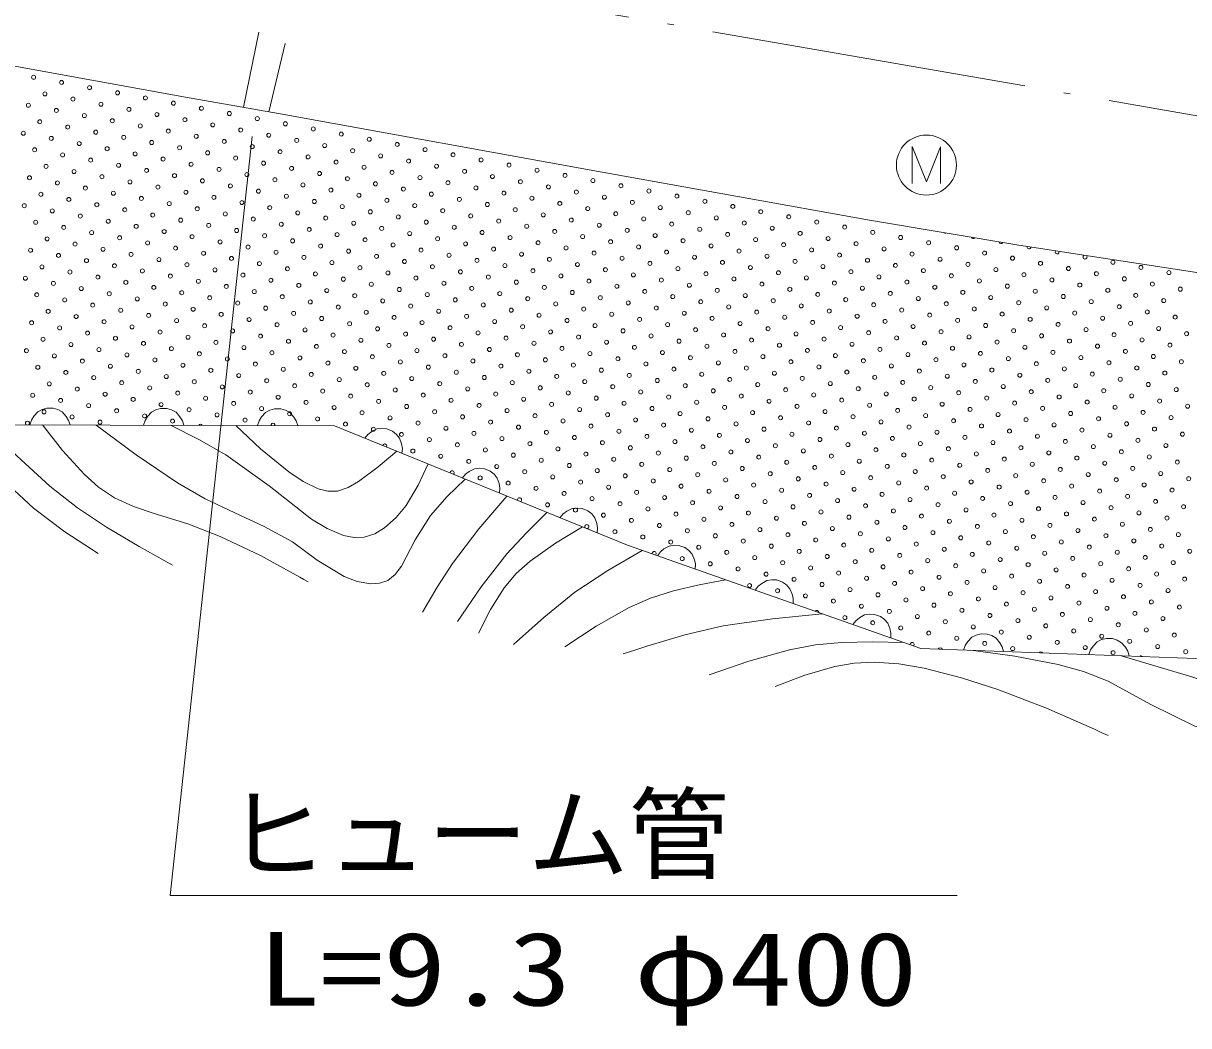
# Model space of a CAD drawing. Units: millimetres, scale not verified. Extents: x 40000 to 680000, y 20000 to 380000.
# Drawn here: x 523242 to 552214, y 252568 to 277492 of the extents above; entities that cross this region are included whole.
import ezdxf
from ezdxf.enums import TextEntityAlignment as Align

# ---------------------------------------------------------------- set-up
doc = ezdxf.new("R2010")
doc.units = ezdxf.units.MM
doc.header["$LTSCALE"] = 1000
doc.linetypes.add('USER1', pattern=[10, 7.868852, -0.983607, 0.163934, -0.983607])
doc.layers.add('M-BGD', color=5, linetype='Continuous', lineweight=13)
doc.layers.add('M-BMK', color=2, linetype='USER1', lineweight=13)
doc.styles.add('ＭＳ ゴシック', font='')
doc.styles.get('ＭＳ ゴシック').set_extended_font_data('MS Gothic')

# ---------------------------------------------------------------- blocks, each defined once
blk = doc.blocks.new('BUHIN17')
at = {"color": 5, "linetype": 'Continuous', "lineweight": 13}
blk.add_lwpolyline([(454, -209), (370, -297), (275, -360), (142, -420), (17, -429), (-104, -412), (-245, -347), (-337, -266), (-412, -166), (-454, -25), (-468, 89), (-454, 209)], dxfattribs=at)
blk = doc.blocks.new('BUHIN18')
at = {"color": 5, "linetype": 'Continuous', "lineweight": 13}
blk.add_lwpolyline([(343, -364), (232, -414), (119, -437), (-26, -443), (-145, -404), (-251, -343), (-357, -230), (-412, -120), (-444, 1), (-431, 147), (-401, 258), (-343, 364)], dxfattribs=at)
blk = doc.blocks.new('BUHIN19')
at = {"color": 5, "linetype": 'Continuous', "lineweight": 13}
blk.add_lwpolyline([(360, -347), (251, -402), (141, -431), (-4, -444), (-125, -411), (-234, -354), (-346, -247), (-406, -140), (-443, -21), (-437, 126), (-413, 238), (-360, 347)], dxfattribs=at)
blk = doc.blocks.new('BUHIN20')
at = {"color": 5, "linetype": 'Continuous', "lineweight": 13}
blk.add_lwpolyline([(447, -224), (360, -309), (263, -369), (128, -425), (3, -429), (-118, -408), (-256, -339), (-346, -255), (-417, -152), (-455, -10), (-465, 104), (-447, 224)], dxfattribs=at)
blk = doc.blocks.new('BUHIN270')
at = {"color": 5, "linetype": 'Continuous', "lineweight": 13}
blk.add_lwpolyline([(511, 270), (131, -563), (173, 379), (-507, -271), (-127, 561)], dxfattribs=at)
blk.add_circle((0, 0), 746, dxfattribs=at)

msp = doc.modelspace()

# ---------------------------------------------------------------- linework, layer by layer
at = {"layer": 'M-BGD'}
for p, q in [((528718, 275405), (529097, 277273)), ((529753, 276992), (529345, 275294)), ((521428, 276713), (527273, 275659)), ((527273, 275659), (529584, 275252)), ((529584, 275252), (537632, 273791)), ((528935, 274677), (526896, 255806)), ((537632, 273791), (544279, 272593)), ((544279, 272593), (547992, 271971)), ((547992, 271971), (564183, 269504)), ((530979, 267486), (522488, 267510)), ((538260, 264516), (530979, 267486)), ((545554, 261947), (538260, 264516)), ((554907, 261611), (545554, 261947)), ((526896, 255806), (546456, 255806))]:
    msp.add_line(p, q, dxfattribs=at)
for points in [[(525101, 264308), (524278, 264847), (523495, 265432), (522900, 265988), (522338, 266597), (521759, 267172), (521138, 267714)], [(522296, 267539), (523079, 266737), (523903, 265981), (524590, 265448), (525312, 264965), (526126, 264480), (526954, 264018)], [(523719, 267506), (524216, 266870), (524760, 266271), (525112, 265961), (525505, 265695), (525983, 265476), (526498, 265307), (527333, 265047), (528140, 264733), (529137, 264256), (530120, 263719), (530216, 263664), (530321, 263605)], [(525051, 267503), (526045, 266758), (527072, 266063), (527767, 265666), (528502, 265316), (529232, 264983), (529933, 264597), (530550, 264146), (531219, 263734), (531541, 263616), (531880, 263557), (532101, 263569), (532304, 263640), (532487, 263786), (532646, 263996), (532982, 264648), (533361, 265252), (533779, 265728), (534228, 266161)], [(533303, 266538), (533059, 266008), (532757, 265499), (532513, 265201), (532223, 264944), (531979, 264799), (531720, 264715), (531469, 264706), (531204, 264760), (530793, 264933), (530405, 265162), (529356, 265989), (528273, 266766), (527602, 267141), (526904, 267497)], [(528526, 267493), (529142, 266912), (529840, 266340), (530198, 266099), (530574, 265917), (530811, 265859), (531055, 265861), (531321, 265950), (531576, 266101), (532064, 266467), (532524, 266855)], [(535264, 265738), (534565, 264919), (533914, 264064), (533529, 263471), (533170, 262853)], [(534039, 262621), (534626, 263479), (535261, 264298), (535748, 264826), (536259, 265332)], [(537147, 264970), (536470, 264566), (535839, 264120), (535496, 263809), (535198, 263458), (534860, 262918), (534560, 262331)], [(538627, 264386), (537773, 263890), (536953, 263344), (536180, 262715), (535429, 262042)], [(536703, 261984), (537487, 262499), (538303, 262962), (538837, 263197), (539403, 263379), (540045, 263532), (540697, 263657)], [(543103, 262810), (541867, 262688), (540644, 262507), (539686, 262283), (538740, 262001), (538445, 261906), (538151, 261810)], [(540294, 261289), (541283, 261631), (542291, 261916), (542934, 262036), (543594, 262098), (544362, 262112), (545134, 262095)], [(546799, 261902), (547889, 261756), (548966, 261551), (549598, 261374), (550216, 261137), (551273, 260552), (552364, 260018), (553530, 259719), (554671, 259362), (555226, 259074), (555773, 258740)], [(550507, 261769), (552318, 261236), (554112, 260645), (555260, 260204), (556394, 259703), (557444, 259169), (558471, 258578), (559093, 258199), (559711, 257814)], [(541930, 260999), (542668, 261282), (543414, 261503), (543900, 261585), (544393, 261607), (545010, 261562), (545637, 261455), (546567, 261220), (547472, 260930), (548679, 260464), (549869, 259940), (550041, 259862), (550213, 259783)]]:
    msp.add_lwpolyline(points, dxfattribs=at)
for centre in [(523498, 276149), (524193, 276020), (524888, 275892), (523781, 275737), (524476, 275608), (525172, 275480), (525584, 275763), (526279, 275635), (526974, 275506), (523369, 275454), (524064, 275325), (524760, 275197), (525867, 275352), (526562, 275223), (527670, 275378), (528365, 275249), (523652, 275042), (524348, 274913), (525455, 275068), (526150, 274940), (527258, 275095), (527953, 274966), (529060, 275121), (529756, 274992), (523241, 274758), (523936, 274630), (525043, 274785), (525738, 274656), (526846, 274811), (527541, 274683), (528648, 274838), (529344, 274709), (530451, 274864), (531146, 274736), (531842, 274607), (523524, 274346), (524631, 274501), (525327, 274373), (526434, 274528), (527129, 274399), (528236, 274554), (528932, 274426), (530039, 274581), (530734, 274452), (531430, 274324), (532537, 274479), (533232, 274350), (524219, 274218), (524915, 274089), (526022, 274244), (526717, 274116), (527825, 274271), (528520, 274142), (529627, 274297), (530322, 274169), (531018, 274040), (532125, 274195), (532820, 274067), (533928, 274222), (534623, 274093), (523807, 273934), (524503, 273806), (525610, 273961), (526305, 273832), (527413, 273987), (528108, 273859), (529215, 274014), (529911, 273885), (530606, 273757), (531713, 273912), (532408, 273783), (533516, 273938), (534211, 273810), (535318, 273965), (536014, 273836), (523396, 273651), (524091, 273522), (525198, 273677), (525893, 273549), (527001, 273704), (527696, 273575), (528391, 273447), (528803, 273730), (529499, 273602), (530194, 273473), (531301, 273628), (531997, 273500), (533104, 273655), (533799, 273526), (534906, 273681), (535602, 273553), (536709, 273708), (537404, 273579), (538100, 273451), (523679, 273239), (524786, 273394), (525482, 273266), (526589, 273420), (527284, 273292), (527979, 273163), (529087, 273318), (529782, 273190), (530889, 273345), (531585, 273216), (532692, 273371), (533387, 273243), (534494, 273398), (535190, 273269), (536297, 273424), (536992, 273296), (537688, 273167), (538795, 273322), (539490, 273194), (523267, 272956), (524374, 273111), (525070, 272982), (526177, 273137), (526872, 273009), (527568, 272880), (528675, 273035), (529370, 272906), (530477, 273061), (531173, 272933), (532280, 273088), (532975, 272959), (534083, 273114), (534778, 272986), (535885, 273141), (536580, 273012), (537276, 272884), (538383, 273039), (539078, 272910), (540186, 273065), (540881, 272937), (523962, 272827), (524658, 272699), (525765, 272854), (526460, 272725), (527156, 272597), (528263, 272752), (528958, 272623), (530065, 272778), (530761, 272650), (531868, 272804), (532563, 272676), (533671, 272831), (534366, 272702), (535473, 272857), (536169, 272729), (536864, 272600), (537971, 272755), (538666, 272627), (539774, 272782), (540469, 272653), (541576, 272808), (542272, 272680), (523550, 272544), (524246, 272415), (525353, 272570), (526048, 272442), (526744, 272313), (527851, 272468), (528546, 272340), (529654, 272495), (530349, 272366), (531456, 272521), (532151, 272393), (533259, 272547), (533954, 272419), (534649, 272290), (535061, 272574), (535757, 272445), (536452, 272317), (537559, 272472), (538255, 272343), (539362, 272498), (540057, 272370), (541164, 272525), (541860, 272396), (542967, 272551), (543662, 272423), (544358, 272294), (523834, 272132), (524529, 272003), (524941, 272287), (525636, 272158), (526332, 272030), (527439, 272185), (528134, 272056), (529242, 272211), (529937, 272083), (531044, 272238), (531740, 272109), (532847, 272264), (533542, 272136), (534237, 272007), (535345, 272162), (536040, 272034), (537147, 272188), (537843, 272060), (538950, 272215), (539645, 272086), (540752, 272241), (541448, 272113), (542555, 272268), (543250, 272139), (543946, 272011), (545053, 272166), (545748, 272037), (523422, 271848), (524117, 271720), (525225, 271875), (525920, 271746), (527027, 271901), (527722, 271773), (528830, 271928), (529525, 271799), (530632, 271954), (531328, 271826), (532435, 271981), (533130, 271852), (533826, 271724), (534933, 271879), (535628, 271750), (536735, 271905), (537431, 271777), (538538, 271931), (539233, 271803), (540341, 271958), (541036, 271829), (542143, 271984), (542838, 271856), (543534, 271727), (544641, 271882), (545336, 271754), (546444, 271909), (547139, 271780), (523705, 271436), (524813, 271591), (525508, 271463), (526615, 271618), (527311, 271489), (528418, 271644), (529113, 271516), (530220, 271671), (530916, 271542), (532023, 271697), (532718, 271569), (533414, 271440), (534521, 271595), (535216, 271467), (536323, 271622), (537019, 271493), (538126, 271648), (538821, 271520), (539929, 271675), (540624, 271546), (541319, 271418), (541731, 271701), (542427, 271572), (543122, 271444), (544229, 271599), (544924, 271470), (546032, 271625), (546727, 271497), (547834, 271652), (548530, 271523), (550332, 271550), (551028, 271421), (523293, 271153), (524401, 271308), (525096, 271180), (526203, 271334), (526899, 271206), (528006, 271361), (528701, 271232), (529808, 271387), (530504, 271259), (531199, 271130), (531611, 271414), (532306, 271285), (533002, 271157), (534109, 271312), (534804, 271183), (535912, 271338), (536607, 271210), (537714, 271365), (538409, 271236), (539517, 271391), (540212, 271263), (540907, 271134), (542015, 271289), (542710, 271161), (543817, 271315), (544513, 271187), (545620, 271342), (546315, 271213), (547422, 271368), (548118, 271240), (549225, 271395), (549920, 271266), (550616, 271138), (551723, 271293), (523989, 271025), (524684, 270896), (525791, 271051), (526487, 270923), (527594, 271077), (528289, 270949), (529397, 271104), (530092, 270975), (530787, 270847), (531894, 271002), (532590, 270873), (533697, 271028), (534392, 270900), (535500, 271055), (536195, 270926), (537302, 271081), (537998, 270953), (539105, 271108), (539800, 270979), (540495, 270851), (541603, 271006), (542298, 270877), (543405, 271032), (544101, 270904), (545208, 271059), (545903, 270930), (547010, 271085), (547706, 270956), (548813, 271111), (549508, 270983), (550204, 270854), (551311, 271009), (552006, 270881), (523577, 270741), (524272, 270613), (525379, 270768), (526075, 270639), (527182, 270794), (527877, 270666), (528985, 270820), (529680, 270692), (530375, 270564), (531483, 270718), (532178, 270590), (533285, 270745), (533980, 270616), (535088, 270771), (535783, 270643), (536890, 270798), (537586, 270669), (538693, 270824), (539388, 270696), (540084, 270567), (541191, 270722), (541886, 270594), (542993, 270749), (543689, 270620), (544796, 270775), (545491, 270647), (546599, 270802), (547294, 270673), (548401, 270828), (549096, 270699), (549792, 270571), (550899, 270726), (551594, 270597), (523860, 270329), (524968, 270484), (525663, 270356), (526770, 270511), (527465, 270382), (528573, 270537), (529268, 270409), (529963, 270280), (531071, 270435), (531766, 270307), (532873, 270461), (533569, 270333), (534676, 270488), (535371, 270359), (536478, 270514), (537174, 270386), (538281, 270541), (538976, 270412), (539672, 270284), (540779, 270439), (541474, 270310), (542581, 270465), (543277, 270337), (544384, 270492), (545079, 270363), (546187, 270518), (546882, 270390), (547577, 270261), (547989, 270545), (548685, 270416), (549380, 270288), (550487, 270443), (551182, 270314), (523448, 270046), (524556, 270201), (525251, 270072), (526358, 270227), (527054, 270099), (527749, 269970), (528161, 270254), (528856, 270125), (529551, 269997), (530659, 270152), (531354, 270023), (532461, 270178), (533157, 270050), (534264, 270204), (534959, 270076), (536066, 270231), (536762, 270102), (537457, 269974), (537869, 270257), (538564, 270129), (539260, 270000), (540367, 270155), (541062, 270027), (542170, 270182), (542865, 270053), (543972, 270208), (544667, 270080), (545775, 270235), (546470, 270106), (547165, 269978), (548273, 270133), (548968, 270004), (550075, 270159), (550771, 270031), (551878, 270186), (524144, 269917), (524839, 269789), (525946, 269944), (526642, 269815), (527337, 269687), (528444, 269842), (529140, 269713), (530247, 269868), (530942, 269740), (532049, 269895), (532745, 269766), (533852, 269921), (534547, 269793), (535655, 269948), (536350, 269819), (537045, 269691), (538152, 269845), (538848, 269717), (539955, 269872), (540650, 269743), (541758, 269898), (542453, 269770), (543560, 269925), (544256, 269796), (545363, 269951), (546058, 269823), (546753, 269694), (547861, 269849), (548556, 269721), (549663, 269876), (550359, 269747), (551466, 269902), (552161, 269774), (523732, 269634), (524427, 269505), (525534, 269660), (526230, 269532), (526925, 269403), (528032, 269558), (528728, 269430), (529835, 269585), (530530, 269456), (531637, 269611), (532333, 269483), (533440, 269638), (534135, 269509), (535243, 269664), (535938, 269536), (536633, 269407), (537741, 269562), (538436, 269434), (539543, 269588), (540238, 269460), (541346, 269615), (542041, 269486), (543148, 269641), (543844, 269513), (544951, 269668), (545646, 269539), (546342, 269411), (547449, 269566), (548144, 269437), (549251, 269592), (549947, 269464), (551054, 269619), (551749, 269490), (523320, 269350), (524015, 269222), (525123, 269377), (525818, 269248), (526513, 269120), (527620, 269275), (528316, 269146), (529423, 269301), (530118, 269173), (531226, 269328), (531921, 269199), (533028, 269354), (533723, 269226), (534831, 269381), (535526, 269252), (536221, 269124), (537329, 269279), (538024, 269150), (539131, 269305), (539827, 269177), (540934, 269332), (541629, 269203), (542736, 269358), (543432, 269229), (544127, 269101), (544539, 269384), (545234, 269256), (545930, 269127), (547037, 269282), (547732, 269154), (548839, 269309), (549535, 269180), (550642, 269335), (551337, 269207), (523603, 268939), (524711, 269093), (525406, 268965), (526101, 268837), (527209, 268991), (527904, 268863), (529011, 269018), (529706, 268889), (530814, 269044), (531509, 268916), (532616, 269071), (533312, 268942), (534007, 268814), (534419, 269097), (535114, 268969), (535810, 268840), (536917, 268995), (537612, 268867), (538719, 269022), (539415, 268893), (540522, 269048), (541217, 268920), (542324, 269075), (543020, 268946), (543715, 268818), (544822, 268973), (545518, 268844), (546625, 268999), (547320, 268870), (548428, 269025), (549123, 268897), (550230, 269052), (550925, 268923), (552033, 269078), (523887, 268527), (524299, 268810), (524994, 268682), (525689, 268553), (526797, 268708), (527492, 268580), (528599, 268734), (529295, 268606), (530402, 268761), (531097, 268632), (532204, 268787), (532900, 268659), (533595, 268530), (534702, 268685), (535398, 268557), (536505, 268712), (537200, 268583), (538307, 268738), (539003, 268610), (540110, 268765), (540805, 268636), (541913, 268791), (542608, 268663), (543303, 268534), (544411, 268689), (545106, 268561), (546213, 268716), (546908, 268587), (548016, 268742), (548711, 268613), (549818, 268768), (550514, 268640), (551621, 268795), (523475, 268243), (524582, 268398), (525277, 268270), (526385, 268425), (527080, 268296), (528187, 268451), (528883, 268323), (529990, 268478), (530685, 268349), (531792, 268504), (532488, 268375), (533183, 268247), (534290, 268402), (534986, 268273), (536093, 268428), (536788, 268300), (537896, 268455), (538591, 268326), (539698, 268481), (540393, 268353), (541501, 268508), (542196, 268379), (542891, 268251), (543999, 268406), (544694, 268277), (545801, 268432), (546497, 268304), (547604, 268459), (548299, 268330), (549406, 268485), (550102, 268357), (551209, 268511), (551904, 268383), (524170, 268115), (524866, 267986), (525973, 268141), (526668, 268013), (527775, 268168), (528471, 268039), (529578, 268194), (530273, 268066), (531381, 268221), (532076, 268092), (532771, 267964), (533878, 268118), (534574, 267990), (535681, 268145), (536376, 268016), (537484, 268171), (538179, 268043), (539286, 268198), (539982, 268069), (541089, 268224), (541784, 268096), (542479, 267967), (543587, 268122), (544282, 267994), (545389, 268149), (546085, 268020), (547192, 268175), (547887, 268047), (548994, 268202), (549690, 268073), (550385, 267945), (550797, 268228), (551492, 268100), (552188, 267971), (523758, 267831), (524454, 267703), (525561, 267858), (526256, 267729), (527363, 267884), (528059, 267756), (529166, 267911), (529861, 267782), (530557, 267654), (530969, 267937), (531664, 267809), (532359, 267680), (533467, 267835), (534162, 267707), (535269, 267862), (535964, 267733), (537072, 267888), (537767, 267759), (538874, 267914), (539570, 267786), (540265, 267657), (540677, 267941), (541372, 267812), (542068, 267684), (543175, 267839), (543870, 267710), (544977, 267865), (545673, 267737), (546780, 267892), (547475, 267763), (548583, 267918), (549278, 267790), (549973, 267661), (551080, 267816), (551776, 267688), (525149, 267574), (526952, 267601), (528754, 267627), (531252, 267525), (531947, 267397), (533055, 267552), (533750, 267423), (534857, 267578), (535553, 267450), (536660, 267605), (537355, 267476), (538462, 267631), (539158, 267502), (539853, 267374), (540960, 267529), (541656, 267400), (542763, 267555), (543458, 267427), (544565, 267582), (545261, 267453), (546368, 267608), (547063, 267480), (548171, 267635), (548866, 267506), (549561, 267378), (550669, 267533), (551364, 267404), (532643, 267268), (533338, 267140), (534445, 267295), (535141, 267166), (536248, 267321), (536943, 267193), (538050, 267348), (538746, 267219), (539441, 267091), (540548, 267246), (541244, 267117), (542351, 267272), (543046, 267143), (544154, 267298), (544849, 267170), (545956, 267325), (546651, 267196), (547759, 267351), (548454, 267223), (549149, 267094), (550257, 267249), (550952, 267121), (552059, 267276), (532926, 266856), (534033, 267011), (534729, 266883), (535836, 267038), (536531, 266909), (537639, 267064), (538334, 266936), (539029, 266807), (540136, 266962), (540832, 266834), (541939, 266989), (542634, 266860), (543742, 267015), (544437, 266887), (545544, 267041), (546240, 266913), (546935, 266784), (547347, 267068), (548042, 266939), (548737, 266811), (549845, 266966), (550540, 266837), (551647, 266992), (533621, 266728), (534317, 266599), (535424, 266754), (536119, 266626), (536815, 266497), (537227, 266781), (537922, 266652), (538617, 266524), (539725, 266679), (540420, 266550), (541527, 266705), (542222, 266577), (543330, 266732), (544025, 266603), (545132, 266758), (545828, 266630), (546523, 266501), (547630, 266656), (548326, 266527), (549433, 266682), (550128, 266554), (551235, 266709), (551931, 266580), (535012, 266471), (535707, 266342), (536403, 266214), (537510, 266369), (538205, 266240), (539313, 266395), (540008, 266267), (541115, 266422), (541811, 266293), (542918, 266448), (543613, 266320), (544720, 266475), (545416, 266346), (546111, 266218), (547218, 266373), (547914, 266244), (549021, 266399), (549716, 266271), (550823, 266425), (551519, 266297), (534600, 266187), (535296, 266059), (535991, 265930), (537098, 266085), (537793, 265957), (538901, 266112), (539596, 265983), (540703, 266138), (541399, 266010), (542506, 266165), (543201, 266036), (544308, 266191), (545004, 266063), (545699, 265934), (546806, 266089), (547502, 265961), (548609, 266116), (549304, 265987), (550412, 266142), (551107, 266014), (552214, 266168), (536686, 265802), (537382, 265673), (538489, 265828), (539184, 265700), (540291, 265855), (540987, 265726), (542094, 265881), (542789, 265753), (543485, 265624), (543897, 265908), (544592, 265779), (545287, 265651), (546394, 265806), (547090, 265677), (548197, 265832), (548892, 265704), (550000, 265859), (550695, 265730), (551802, 265885), (536274, 265519), (536970, 265390), (538077, 265545), (538772, 265416), (539879, 265571), (540575, 265443), (541682, 265598), (542377, 265469), (543073, 265341), (544180, 265496), (544875, 265367), (545983, 265522), (546678, 265394), (547785, 265549), (548480, 265420), (549588, 265575), (550283, 265447), (551390, 265602), (552086, 265473), (537665, 265262), (538360, 265133), (539468, 265288), (540163, 265160), (541270, 265314), (541965, 265186), (542661, 265057), (543768, 265212), (544463, 265084), (545571, 265239), (546266, 265110), (547373, 265265), (548069, 265137), (549176, 265292), (549871, 265163), (550978, 265318), (551674, 265190), (537948, 264850), (539056, 265005), (539751, 264876), (540858, 265031), (541554, 264903), (542249, 264774), (543356, 264929), (544051, 264800), (545159, 264955), (545854, 264827), (546961, 264982), (547657, 264853), (548764, 265008), (549459, 264880), (550566, 265035), (551262, 264906), (551957, 264778), (538644, 264721), (539339, 264593), (540446, 264748), (541142, 264619), (541837, 264491), (542944, 264646), (543640, 264517), (544747, 264672), (545442, 264544), (546549, 264698), (547245, 264570), (548352, 264725), (549047, 264596), (549743, 264468), (550155, 264751), (550850, 264623), (551545, 264494), (539622, 264181), (540034, 264464), (540730, 264336), (541425, 264207), (542532, 264362), (543228, 264234), (544335, 264389), (545030, 264260), (546137, 264415), (546833, 264287), (547940, 264441), (548635, 264313), (549331, 264185), (550438, 264339), (551133, 264211), (552241, 264366), (540318, 264052), (541013, 263924), (542120, 264079), (542816, 263950), (543923, 264105), (544618, 263977), (545726, 264132), (546421, 264003), (547528, 264158), (548223, 264030), (548919, 263901), (550026, 264056), (550721, 263928), (551829, 264082), (541709, 263795), (542404, 263667), (543511, 263822), (544206, 263693), (545314, 263848), (546009, 263720), (547116, 263875), (547812, 263746), (548507, 263618), (549614, 263773), (550309, 263644), (551417, 263799), (552112, 263671), (541297, 263512), (541992, 263383), (543099, 263538), (543795, 263410), (544902, 263565), (545597, 263436), (546292, 263308), (546704, 263591), (547400, 263463), (548095, 263334), (549202, 263489), (549898, 263361), (551005, 263516), (551700, 263387), (542687, 263255), (543383, 263126), (544490, 263281), (545185, 263153), (545881, 263024), (546988, 263179), (547683, 263051), (548790, 263206), (549486, 263077), (550593, 263232), (551288, 263104), (544078, 262998), (544773, 262869), (545469, 262741), (546576, 262896), (547271, 262767), (548378, 262922), (549074, 262794), (550181, 262949), (550876, 262820), (551984, 262975), (543666, 262714), (544361, 262586), (545057, 262458), (546164, 262612), (546859, 262484), (547967, 262639), (548662, 262510), (549769, 262665), (550464, 262537), (551572, 262692), (545752, 262329), (546447, 262201), (547555, 262355), (548250, 262227), (549357, 262382), (550053, 262253), (551160, 262408), (551855, 262280), (547143, 262072), (547838, 261944), (548945, 262098), (549641, 261970), (550748, 262125), (551443, 261996), (552139, 261868), (550336, 261842)]:
    msp.add_circle(centre, 49.8, dxfattribs=at)
for centre, start, end in [((546160, 272321), 228.9241, 292.0306), ((546856, 272192), 208.5974, 312.3574), ((547551, 272064), 192.964, 327.9908), ((548246, 271935), 175.3552, 347.3207), ((548942, 271807), 149.1153, 13.5606), ((549637, 271678), 115.6002, 47.0757), ((523346, 267548), 305.4647, 234.2114), ((527647, 267472), 27.3748, 152.3013), ((529449, 267499), 349.952, 189.7241), ((532231, 266985), 327.6404, 167.9764), ((533905, 266316), 311.8764, 183.7403), ((535579, 265647), 293.5359, 202.0809), ((537253, 264978), 264.3041, 231.3127), ((538927, 264309), 308.0317, 193.162), ((540601, 263640), 55.1958, 85.9979), ((542971, 262843), 355.6209, 145.5728), ((545340, 262046), 314.1324, 187.0613), ((546035, 261917), 12.3775, 163.5163), ((548533, 261815), 27.9602, 147.9337), ((551031, 261713), 46.6408, 129.2531)]:
    msp.add_arc(centre, 49.8, start, end, dxfattribs=at)
at = {"layer": 'M-BMK'}
msp.add_line((471420, 289279), (568500, 272392), dxfattribs=at)

# ---------------------------------------------------------------- block references
at = {"layer": 'M-BGD', "rotation": 204.53621}
for name, p in [('BUHIN270', (545693, 273967)), ('BUHIN17', (523903, 267506)), ('BUHIN17', (526733, 267498)), ('BUHIN17', (529564, 267490)), ('BUHIN18', (532193, 266991)), ('BUHIN18', (534620, 266001)), ('BUHIN18', (537047, 265011)), ('BUHIN19', (539476, 264088)), ('BUHIN19', (541907, 263231)), ('BUHIN19', (544338, 262375)), ('BUHIN20', (547113, 261891)), ('BUHIN20', (550231, 261779))]:
    msp.add_blockref(name, p, dxfattribs=at)

# ---------------------------------------------------------------- texts
at = {"layer": 'M-BGD', "style": 'ＭＳ ゴシック'}
msp.add_text('ヒューム管', height=1833, dxfattribs=at).set_placement((528288, 255866), align=Align.BOTTOM_LEFT)
at = {"layer": 'M-BGD', "style": 'ＭＳ ゴシック', "width": 1.25}
msp.add_text('L=9.3 φ400', height=1833, dxfattribs=at).set_placement((529071, 252517), align=Align.BOTTOM_LEFT)

doc.saveas('drawing.dxf')
